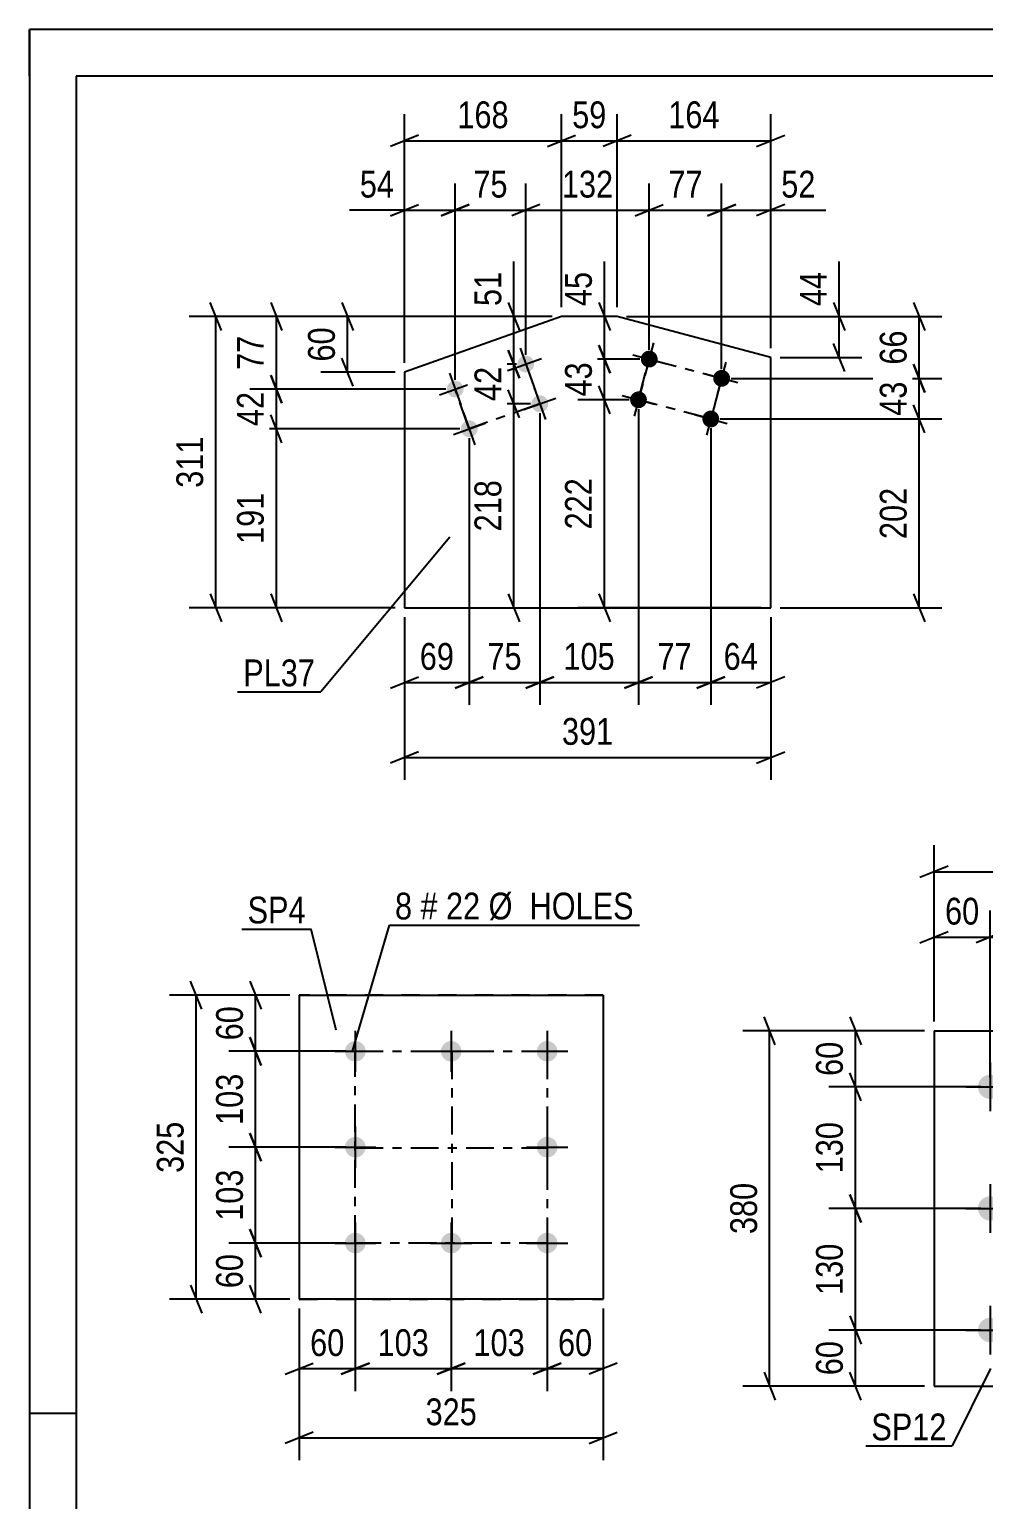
# Model space of a CAD drawing. Header units: millimetres. Extents: x 0 to 420, y 0 to 297.
# Drawn here: x 0 to 102, y 139.8 to 297 of the extents above; entities that cross this region are included whole.
import ezdxf

# ---------------------------------------------------------------- set-up
doc = ezdxf.new("R2010")
doc.units = ezdxf.units.MM
doc.linetypes.add('DXK_LINE_DOT2', pattern=[3.9198, 1.9599, -1.9599])
doc.linetypes.add('DXK_LINE_DOT3', pattern=[5.9187, 2.979, -0.9799, 0.9799, -0.9799])
doc.styles.add('Arial Narrow', font='ARIALN.TTF', dxfattribs={"height": 0.2})

# ---------------------------------------------------------------- blocks, each defined once
blk = doc.blocks.new('Unknown-283123493-1133')
at = {"color": 5, "linetype": 'Continuous'}
for p, q in [((420, 297), (0, 297)), ((0, 297), (0, 0)), ((0, 292), (0, 297)), ((415, 292), (5, 292)), ((5, 292), (5, 5)), ((5, 149), (0, 149))]:
    blk.add_line(p, q, dxfattribs=at)
blk = doc.blocks.new('Bolt-283123493-8805 - 8799')
at = {"linetype": 'Continuous'}
for points in [[(102.7, 185.24, -1), (102.7, 182.64, -1)], [(115.7, 185.24, -1), (115.7, 182.64, -1)], [(128.7, 185.24, -1), (128.7, 182.64, -1)], [(102.7, 172.24, -1), (102.7, 169.64, -1)], [(128.7, 172.24, -1), (128.7, 169.64, -1)], [(102.7, 159.24, -1), (102.7, 156.64, -1)], [(115.7, 159.24, -1), (115.7, 156.64, -1)], [(128.7, 159.24, -1), (128.7, 156.64, -1)]]:
    blk.add_hatch(color=1, dxfattribs=at).paths.add_polyline_path(points)
at = {"color": 1, "linetype": 'Continuous'}
for p, q in [((102.7, 186.54), (102.7, 181.34)), ((115.7, 186.54), (115.7, 181.34)), ((128.7, 186.54), (128.7, 181.34)), ((100.1, 183.94), (105.3, 183.94)), ((113.1, 183.94), (118.3, 183.94)), ((126.1, 183.94), (131.3, 183.94)), ((102.7, 173.54), (102.7, 168.34)), ((128.7, 173.54), (128.7, 168.34)), ((100.1, 170.94), (105.3, 170.94)), ((126.1, 170.94), (131.3, 170.94)), ((102.7, 160.54), (102.7, 155.34)), ((115.7, 160.54), (115.7, 155.34)), ((128.7, 160.54), (128.7, 155.34)), ((100.1, 157.94), (105.3, 157.94)), ((113.1, 157.94), (118.3, 157.94)), ((126.1, 157.94), (131.3, 157.94))]:
    blk.add_line(p, q, dxfattribs=at)
blk = doc.blocks.new('Part-283123493-8810 - 8799')
at = {"color": 2, "linetype": 'Continuous'}
for p, q in [((96.7, 189.94), (96.7, 151.94)), ((96.7, 189.94), (134.7, 189.94)), ((134.7, 189.94), (134.7, 151.94)), ((96.7, 151.94), (134.7, 151.94))]:
    blk.add_line(p, q, dxfattribs=at)
blk = doc.blocks.new('Part-283123493-2400 - 2384')
at = {"color": 2, "linetype": 'Continuous'}
for p, q in [((28.84, 193.74), (28.84, 161.24)), ((28.84, 193.74), (61.34, 193.74)), ((61.34, 193.74), (61.34, 161.24)), ((61.34, 161.24), (28.84, 161.24))]:
    blk.add_line(p, q, dxfattribs=at)
at = {"color": 7, "linetype": 'DXK_LINE_DOT2'}
for p, q in [((61.34, 193.74), (28.84, 193.74)), ((28.84, 161.24), (61.34, 161.24))]:
    blk.add_line(p, q, dxfattribs=at)
blk = doc.blocks.new('Bolt-283123493-2433 - 2384')
at = {"linetype": 'Continuous'}
for points in [[(34.84, 188.84, -1), (34.84, 186.64, -1)], [(45.09, 188.84, -1), (45.09, 186.64, -1)], [(55.34, 188.84, -1), (55.34, 186.64, -1)], [(34.84, 178.59, -1), (34.84, 176.39, -1)], [(55.34, 178.59, -1), (55.34, 176.39, -1)], [(34.84, 168.34, -1), (34.84, 166.14, -1)], [(45.09, 168.34, -1), (45.09, 166.14, -1)], [(55.34, 168.34, -1), (55.34, 166.14, -1)]]:
    blk.add_hatch(color=1, dxfattribs=at).paths.add_polyline_path(points)
at = {"color": 1, "linetype": 'Continuous'}
for p, q in [((34.84, 189.94), (34.84, 185.54)), ((45.09, 189.94), (45.09, 185.54)), ((55.34, 189.94), (55.34, 185.54)), ((32.64, 187.74), (37.04, 187.74)), ((42.89, 187.74), (47.29, 187.74)), ((53.14, 187.74), (57.54, 187.74)), ((34.84, 179.69), (34.84, 175.29)), ((55.34, 179.69), (55.34, 175.29)), ((32.64, 177.49), (37.04, 177.49)), ((53.14, 177.49), (57.54, 177.49)), ((34.84, 169.44), (34.84, 165.04)), ((45.09, 169.44), (45.09, 165.04)), ((55.34, 169.44), (55.34, 165.04)), ((32.64, 167.24), (37.04, 167.24)), ((42.89, 167.24), (47.29, 167.24)), ((53.14, 167.24), (57.54, 167.24))]:
    blk.add_line(p, q, dxfattribs=at)
blk = doc.blocks.new('Bolt-283123493-9336 - 9330')
at = {"linetype": 'Continuous'}
for points in [[(53.9, 261.52, -1), (52.21, 260.92, -1)], [(46.36, 258.84, -1), (44.67, 258.24, -1)], [(55.41, 257.28, -1), (53.71, 256.67, -1)], [(47.87, 254.6, -1), (46.17, 254, -1)]]:
    blk.add_hatch(color=1, dxfattribs=at).paths.add_polyline_path(points)
at = {"color": 1, "linetype": 'Continuous'}
for p, q in [((52.45, 262.91), (53.66, 259.52)), ((51.36, 260.61), (54.75, 261.82)), ((44.91, 260.24), (46.12, 256.85)), ((43.82, 257.94), (47.21, 259.14)), ((53.96, 258.67), (55.16, 255.28)), ((52.86, 256.37), (56.26, 257.58)), ((45.32, 253.7), (48.72, 254.9)), ((46.42, 256), (47.62, 252.6))]:
    blk.add_line(p, q, dxfattribs=at)
blk = doc.blocks.new('Bolt-283123493-9341 - 9330')
at = {"linetype": 'Continuous'}
for points in [[(67.13, 261.52, -1), (65.39, 261.98, -1)], [(74.87, 259.46, -1), (73.13, 259.93, -1)], [(65.98, 257.17, -1), (64.24, 257.63, -1)], [(73.71, 255.11, -1), (71.97, 255.58, -1)]]:
    blk.add_hatch(color=1, dxfattribs=at).paths.add_polyline_path(points)
at = {"color": 1, "linetype": 'Continuous'}
for p, q in [((66.73, 263.49), (65.8, 260.01)), ((64.52, 262.21), (68, 261.29)), ((74.46, 261.43), (73.53, 257.95)), ((72.26, 260.16), (75.73, 259.23)), ((63.37, 257.86), (66.85, 256.94)), ((65.57, 259.14), (64.64, 255.66)), ((73.3, 257.08), (72.38, 253.61)), ((71.1, 255.81), (74.58, 254.88))]:
    blk.add_line(p, q, dxfattribs=at)
blk = doc.blocks.new('Part-283123493-9346 - 9330')
at = {"color": 2, "linetype": 'Continuous'}
for p, q in [((56.89, 266.29), (40.1, 260.34)), ((62.82, 266.29), (56.89, 266.29)), ((79.24, 261.92), (62.82, 266.29)), ((79.24, 235.16), (79.24, 261.92)), ((40.1, 260.34), (40.1, 235.16)), ((40.1, 235.16), (79.24, 235.16))]:
    blk.add_line(p, q, dxfattribs=at)
blk = doc.blocks.new('Rectangle-283123493-2523 - 2384')
at = {"color": 1, "linetype": 'DXK_LINE_DOT3'}
blk.add_lwpolyline([(34.84, 187.74), (55.34, 187.74), (55.34, 167.24), (34.84, 167.24), (34.84, 187.74)], close=True, dxfattribs=at)
blk = doc.blocks.new('Line-283123493-9602 - 9330')
at = {"color": 1, "linetype": 'DXK_LINE_DOT3'}
blk.add_line((45.52, 258.54), (53.06, 261.22), dxfattribs=at)
blk = doc.blocks.new('Line-283123493-2508 - 2384')
at = {"color": 1, "linetype": 'DXK_LINE_DOT3'}
blk.add_line((45.14, 187.74), (45.14, 167.24), dxfattribs=at)
blk = doc.blocks.new('Line-283123493-9609 - 9330')
at = {"color": 1, "linetype": 'DXK_LINE_DOT3'}
blk.add_line((53.06, 261.22), (54.56, 256.98), dxfattribs=at)
blk = doc.blocks.new('Line-283123493-2516 - 2384')
at = {"color": 1, "linetype": 'DXK_LINE_DOT3'}
blk.add_line((34.84, 177.43), (55.34, 177.43), dxfattribs=at)
blk = doc.blocks.new('Line-283123493-9616 - 9330')
at = {"color": 1, "linetype": 'DXK_LINE_DOT3'}
blk.add_line((54.56, 256.98), (47.02, 254.3), dxfattribs=at)
blk = doc.blocks.new('Line-283123493-9623 - 9330')
at = {"color": 1, "linetype": 'DXK_LINE_DOT3'}
blk.add_line((47.02, 254.3), (45.52, 258.54), dxfattribs=at)
blk = doc.blocks.new('Line-283123493-9630 - 9330')
at = {"color": 1, "linetype": 'DXK_LINE_DOT3'}
blk.add_line((66.26, 261.75), (74, 259.69), dxfattribs=at)
blk = doc.blocks.new('Line-283123493-9637 - 9330')
at = {"color": 1, "linetype": 'DXK_LINE_DOT3'}
blk.add_line((74, 259.69), (72.84, 255.35), dxfattribs=at)
blk = doc.blocks.new('Line-283123493-9644 - 9330')
at = {"color": 1, "linetype": 'DXK_LINE_DOT3'}
blk.add_line((72.84, 255.35), (65.11, 257.4), dxfattribs=at)
blk = doc.blocks.new('Line-283123493-9651 - 9330')
at = {"color": 1, "linetype": 'DXK_LINE_DOT3'}
blk.add_line((65.11, 257.4), (66.26, 261.75), dxfattribs=at)
blk = doc.blocks.new('StraightDimension-283123493-8826 - 8799')
at = {"color": 7, "linetype": 'Continuous'}
for p, q in [((87.7, 159.44), (88.9, 156.44)), ((101.7, 157.94), (85.45, 157.94)), ((88.3, 151.94), (88.3, 157.94)), ((88.9, 150.44), (87.7, 153.44)), ((95.7, 151.94), (85.45, 151.94))]:
    blk.add_line(p, q, dxfattribs=at)
at = {"color": 0}
blk.add_wipeout([(87.55, 157.37), (83.35, 157.37), (83.35, 152.51), (87.55, 152.51)], dxfattribs=at)
at = {"color": 3, "style": 'Arial Narrow'}
blk.add_text('60', height=2.863, rotation=90.0002, dxfattribs=at).set_placement((86.95, 153.11))
blk = doc.blocks.new('StraightDimension-283123493-8812 - 8799')
at = {"color": 7, "linetype": 'Continuous'}
for p, q in [((88.9, 169.44), (87.7, 172.44)), ((101.7, 170.94), (85.45, 170.94)), ((88.3, 157.94), (88.3, 170.94)), ((87.7, 159.44), (88.9, 156.44)), ((101.7, 157.94), (85.45, 157.94))]:
    blk.add_line(p, q, dxfattribs=at)
at = {"color": 0}
blk.add_wipeout([(87.55, 167.78), (83.35, 167.78), (83.35, 161.1), (87.55, 161.1)], dxfattribs=at)
at = {"color": 3, "style": 'Arial Narrow'}
blk.add_text('130', height=2.863, rotation=90.0002, dxfattribs=at).set_placement((86.95, 161.7))
blk = doc.blocks.new('StraightDimension-283123493-8814 - 8799')
at = {"color": 7, "linetype": 'Continuous'}
for p, q in [((101.7, 183.94), (85.45, 183.94)), ((88.9, 182.44), (87.7, 185.44)), ((88.3, 170.94), (88.3, 183.94)), ((87.7, 172.44), (88.9, 169.44)), ((101.7, 170.94), (85.45, 170.94))]:
    blk.add_line(p, q, dxfattribs=at)
at = {"color": 0}
blk.add_wipeout([(87.55, 180.78), (83.35, 180.78), (83.35, 174.1), (87.55, 174.1)], dxfattribs=at)
at = {"color": 3, "style": 'Arial Narrow'}
blk.add_text('130', height=2.863, rotation=90.0002, dxfattribs=at).set_placement((86.95, 174.7))
blk = doc.blocks.new('StraightDimension-283123493-8816 - 8799')
at = {"color": 7, "linetype": 'Continuous'}
for p, q in [((87.7, 191.44), (88.9, 188.44)), ((95.7, 189.94), (85.45, 189.94)), ((88.3, 183.94), (88.3, 189.94)), ((101.7, 183.94), (85.45, 183.94)), ((88.9, 182.44), (87.7, 185.44))]:
    blk.add_line(p, q, dxfattribs=at)
at = {"color": 0}
blk.add_wipeout([(87.55, 189.37), (83.35, 189.37), (83.35, 184.51), (87.55, 184.51)], dxfattribs=at)
at = {"color": 3, "style": 'Arial Narrow'}
blk.add_text('60', height=2.863, rotation=90.0002, dxfattribs=at).set_placement((86.95, 185.11))
blk = doc.blocks.new('StraightDimension-283123493-8837 - 8799')
at = {"color": 7, "linetype": 'Continuous'}
for p, q in [((79.73, 188.44), (78.53, 191.44)), ((95.7, 189.94), (76.28, 189.94)), ((79.13, 151.94), (79.13, 189.94)), ((78.53, 153.44), (79.73, 150.44)), ((95.7, 151.94), (76.28, 151.94))]:
    blk.add_line(p, q, dxfattribs=at)
at = {"color": 0}
blk.add_wipeout([(78.38, 174.28), (74.18, 174.28), (74.18, 167.6), (78.38, 167.6)], dxfattribs=at)
at = {"color": 3, "style": 'Arial Narrow'}
blk.add_text('380', height=2.863, rotation=90.0002, dxfattribs=at).set_placement((77.78, 168.2))
blk = doc.blocks.new('StraightDimension-283123493-8848 - 8799')
at = {"color": 7, "linetype": 'Continuous'}
for p, q in [((96.7, 190.94), (96.7, 202.79)), ((102.7, 184.94), (102.7, 202.79)), ((95.2, 199.34), (98.2, 200.54)), ((96.7, 199.94), (102.7, 199.94)), ((104.2, 200.54), (101.2, 199.34))]:
    blk.add_line(p, q, dxfattribs=at)
at = {"color": 0}
blk.add_wipeout([(102.13, 200.69), (102.13, 204.89), (97.28, 204.89), (97.28, 200.69)], dxfattribs=at)
at = {"color": 3, "style": 'Arial Narrow'}
blk.add_text('60', height=2.863, dxfattribs=at).set_placement((97.88, 201.29))
blk = doc.blocks.new('StraightDimension-283123493-8868 - 8799')
at = {"color": 7, "linetype": 'Continuous'}
for p, q in [((102.7, 184.94), (102.7, 202.79)), ((115.7, 184.94), (115.7, 202.79)), ((104.2, 200.54), (101.2, 199.34)), ((102.7, 199.94), (115.7, 199.94)), ((114.2, 199.34), (117.2, 200.54))]:
    blk.add_line(p, q, dxfattribs=at)
at = {"color": 0}
blk.add_wipeout([(112.55, 200.69), (112.55, 204.89), (105.86, 204.89), (105.86, 200.69)], dxfattribs=at)
at = {"color": 3, "style": 'Arial Narrow'}
blk.add_text('130', height=2.863, dxfattribs=at).set_placement((106.46, 201.29))
blk = doc.blocks.new('StraightDimension-283123493-8873 - 8799')
at = {"color": 7, "linetype": 'Continuous'}
for p, q in [((96.7, 190.94), (96.7, 209.79)), ((134.7, 190.94), (134.7, 209.79)), ((98.2, 207.54), (95.2, 206.34)), ((133.2, 206.34), (136.2, 207.54)), ((96.7, 206.94), (134.7, 206.94))]:
    blk.add_line(p, q, dxfattribs=at)
at = {"color": 0}
blk.add_wipeout([(119.05, 207.69), (119.05, 211.89), (112.36, 211.89), (112.36, 207.69)], dxfattribs=at)
at = {"color": 3, "style": 'Arial Narrow'}
blk.add_text('380', height=2.863, dxfattribs=at).set_placement((112.96, 208.29))
blk = doc.blocks.new('StraightDimension-283123493-2435 - 2384')
at = {"color": 7, "linetype": 'Continuous'}
for p, q in [((28.84, 160.24), (28.84, 144.01)), ((61.34, 160.24), (61.34, 144.01)), ((30.34, 147.01), (27.34, 145.81)), ((28.84, 146.41), (61.34, 146.41)), ((59.84, 145.81), (62.84, 147.01))]:
    blk.add_line(p, q, dxfattribs=at)
at = {"color": 0}
blk.add_wipeout([(48.43, 147.16), (48.43, 151.36), (41.75, 151.36), (41.75, 147.16)], dxfattribs=at)
at = {"color": 3, "style": 'Arial Narrow'}
blk.add_text('325', height=2.863, dxfattribs=at).set_placement((42.35, 147.76))
blk = doc.blocks.new('StraightDimension-283123493-2460 - 2384')
at = {"color": 7, "linetype": 'Continuous'}
for p, q in [((45.09, 166.24), (45.09, 151.41)), ((55.34, 166.24), (55.34, 151.41)), ((43.59, 153.21), (46.59, 154.41)), ((56.84, 154.41), (53.84, 153.21)), ((45.09, 153.81), (55.34, 153.81))]:
    blk.add_line(p, q, dxfattribs=at)
at = {"color": 0}
blk.add_wipeout([(53.56, 154.56), (53.56, 158.76), (46.87, 158.76), (46.87, 154.56)], dxfattribs=at)
at = {"color": 3, "style": 'Arial Narrow'}
blk.add_text('103', height=2.863, dxfattribs=at).set_placement((47.47, 155.16))
blk = doc.blocks.new('StraightDimension-283123493-2448 - 2384')
at = {"color": 7, "linetype": 'Continuous'}
for p, q in [((34.84, 166.24), (34.84, 151.41)), ((28.84, 160.24), (28.84, 151.41)), ((27.34, 153.21), (30.34, 154.41)), ((36.34, 154.41), (33.34, 153.21)), ((28.84, 153.81), (34.84, 153.81))]:
    blk.add_line(p, q, dxfattribs=at)
at = {"color": 0}
blk.add_wipeout([(34.27, 154.56), (34.27, 158.76), (29.41, 158.76), (29.41, 154.56)], dxfattribs=at)
at = {"color": 3, "style": 'Arial Narrow'}
blk.add_text('60', height=2.863, dxfattribs=at).set_placement((30.01, 155.16))
blk = doc.blocks.new('StraightDimension-283123493-2458 - 2384')
at = {"color": 7, "linetype": 'Continuous'}
for p, q in [((34.84, 166.24), (34.84, 151.41)), ((45.09, 166.24), (45.09, 151.41)), ((33.34, 153.21), (36.34, 154.41)), ((46.59, 154.41), (43.59, 153.21)), ((34.84, 153.81), (45.09, 153.81))]:
    blk.add_line(p, q, dxfattribs=at)
at = {"color": 0}
blk.add_wipeout([(43.31, 154.56), (43.31, 158.76), (36.62, 158.76), (36.62, 154.56)], dxfattribs=at)
at = {"color": 3, "style": 'Arial Narrow'}
blk.add_text('103', height=2.863, dxfattribs=at).set_placement((37.22, 155.16))
blk = doc.blocks.new('StraightDimension-283123493-2462 - 2384')
at = {"color": 7, "linetype": 'Continuous'}
for p, q in [((55.34, 166.24), (55.34, 151.41)), ((61.34, 160.24), (61.34, 151.41)), ((53.84, 153.21), (56.84, 154.41)), ((62.84, 154.41), (59.84, 153.21)), ((55.34, 153.81), (61.34, 153.81))]:
    blk.add_line(p, q, dxfattribs=at)
at = {"color": 0}
blk.add_wipeout([(60.77, 154.56), (60.77, 158.76), (55.91, 158.76), (55.91, 154.56)], dxfattribs=at)
at = {"color": 3, "style": 'Arial Narrow'}
blk.add_text('60', height=2.863, dxfattribs=at).set_placement((56.51, 155.16))
blk = doc.blocks.new('StraightDimension-283123493-2473 - 2384')
at = {"color": 7, "linetype": 'Continuous'}
for p, q in [((23.57, 195.24), (24.77, 192.24)), ((27.84, 193.74), (21.32, 193.74)), ((24.17, 187.74), (24.17, 193.74)), ((24.77, 186.24), (23.57, 189.24)), ((33.84, 187.74), (21.32, 187.74))]:
    blk.add_line(p, q, dxfattribs=at)
at = {"color": 0}
blk.add_wipeout([(23.42, 193.16), (19.22, 193.16), (19.22, 188.31), (23.42, 188.31)], dxfattribs=at)
at = {"color": 3, "style": 'Arial Narrow'}
blk.add_text('60', height=2.863, rotation=90.0002, dxfattribs=at).set_placement((22.82, 188.91))
blk = doc.blocks.new('StraightDimension-283123493-2483 - 2384')
at = {"color": 7, "linetype": 'Continuous'}
for p, q in [((23.57, 189.24), (24.77, 186.24)), ((33.84, 187.74), (21.32, 187.74)), ((24.17, 177.49), (24.17, 187.74)), ((24.77, 175.99), (23.57, 178.99)), ((33.84, 177.49), (21.32, 177.49))]:
    blk.add_line(p, q, dxfattribs=at)
at = {"color": 0}
blk.add_wipeout([(23.42, 185.95), (19.22, 185.95), (19.22, 179.27), (23.42, 179.27)], dxfattribs=at)
at = {"color": 3, "style": 'Arial Narrow'}
blk.add_text('103', height=2.863, rotation=90.0002, dxfattribs=at).set_placement((22.82, 179.87))
blk = doc.blocks.new('StraightDimension-283123493-2485 - 2384')
at = {"color": 7, "linetype": 'Continuous'}
for p, q in [((23.57, 178.99), (24.77, 175.99)), ((33.84, 177.49), (21.32, 177.49)), ((24.17, 167.24), (24.17, 177.49)), ((24.77, 165.74), (23.57, 168.74)), ((33.84, 167.24), (21.32, 167.24))]:
    blk.add_line(p, q, dxfattribs=at)
at = {"color": 0}
blk.add_wipeout([(23.42, 175.7), (19.22, 175.7), (19.22, 169.02), (23.42, 169.02)], dxfattribs=at)
at = {"color": 3, "style": 'Arial Narrow'}
blk.add_text('103', height=2.863, rotation=90.0002, dxfattribs=at).set_placement((22.82, 169.62))
blk = doc.blocks.new('StraightDimension-283123493-2487 - 2384')
at = {"color": 7, "linetype": 'Continuous'}
for p, q in [((23.57, 168.74), (24.77, 165.74)), ((33.84, 167.24), (21.32, 167.24)), ((24.17, 161.24), (24.17, 167.24)), ((24.77, 159.74), (23.57, 162.74)), ((27.84, 161.24), (21.32, 161.24))]:
    blk.add_line(p, q, dxfattribs=at)
at = {"color": 0}
blk.add_wipeout([(23.42, 166.66), (19.22, 166.66), (19.22, 161.81), (23.42, 161.81)], dxfattribs=at)
at = {"color": 3, "style": 'Arial Narrow'}
blk.add_text('60', height=2.863, rotation=90.0002, dxfattribs=at).set_placement((22.82, 162.41))
blk = doc.blocks.new('StraightDimension-283123493-2498 - 2384')
at = {"color": 7, "linetype": 'Continuous'}
for p, q in [((18.43, 192.24), (17.23, 195.24)), ((27.84, 193.74), (14.98, 193.74)), ((17.83, 161.24), (17.83, 193.74)), ((17.23, 162.74), (18.43, 159.74)), ((27.84, 161.24), (14.98, 161.24))]:
    blk.add_line(p, q, dxfattribs=at)
at = {"color": 0}
blk.add_wipeout([(17.08, 180.83), (12.88, 180.83), (12.88, 174.14), (17.08, 174.14)], dxfattribs=at)
at = {"color": 3, "style": 'Arial Narrow'}
blk.add_text('325', height=2.863, rotation=90.0002, dxfattribs=at).set_placement((16.48, 174.74))
blk = doc.blocks.new('StraightDimension-283123493-9384 - 9330')
at = {"color": 7, "linetype": 'Continuous'}
for p, q in [((60.87, 267.79), (62.07, 264.79)), ((61.82, 266.29), (58.62, 266.29)), ((61.47, 261.75), (61.47, 266.29)), ((62.07, 260.25), (60.87, 263.25)), ((65.26, 261.75), (58.62, 261.75))]:
    blk.add_line(p, q, dxfattribs=at)
at = {"color": 0}
blk.add_wipeout([(60.72, 271.67), (56.52, 271.67), (56.52, 266.82), (60.72, 266.82)], dxfattribs=at)
at = {"color": 7, "linetype": 'Continuous'}
blk.add_line((61.47, 266.29), (61.47, 272.2), dxfattribs=at)
blk.add_line((61.47, 266.29), (61.47, 272.2), dxfattribs=at)
at = {"color": 3, "style": 'Arial Narrow'}
blk.add_text('45', height=2.863, rotation=90.0002, dxfattribs=at).set_placement((60.12, 267.42))
blk = doc.blocks.new('StraightDimension-283123493-9526 - 9330')
at = {"color": 7, "linetype": 'Continuous'}
for p, q in [((53.06, 262.22), (53.06, 280.52)), ((66.26, 262.75), (66.26, 280.52)), ((54.56, 278.27), (51.56, 277.07)), ((64.76, 277.07), (67.76, 278.27)), ((53.06, 277.67), (66.26, 277.67))]:
    blk.add_line(p, q, dxfattribs=at)
at = {"color": 0}
blk.add_wipeout([(63, 278.42), (63, 282.62), (56.32, 282.62), (56.32, 278.42)], dxfattribs=at)
at = {"color": 3, "style": 'Arial Narrow'}
blk.add_text('132', height=2.863, dxfattribs=at).set_placement((56.92, 279.02))
blk = doc.blocks.new('StraightDimension-283123493-9405 - 9330')
at = {"color": 7, "linetype": 'Continuous'}
for p, q in [((52.39, 255.48), (51.19, 258.48)), ((53.56, 256.98), (48.94, 256.98)), ((51.79, 235.16), (51.79, 256.98)), ((51.19, 236.66), (52.39, 233.66)), ((41.1, 235.16), (54.19, 235.16))]:
    blk.add_line(p, q, dxfattribs=at)
at = {"color": 0}
blk.add_wipeout([(51.04, 249.41), (46.84, 249.41), (46.84, 242.73), (51.04, 242.73)], dxfattribs=at)
at = {"color": 3, "style": 'Arial Narrow'}
blk.add_text('218', height=2.863, rotation=90.0002, dxfattribs=at).set_placement((50.44, 243.33))
blk = doc.blocks.new('StraightDimension-283123493-9481 - 9330')
at = {"color": 7, "linetype": 'Continuous'}
for p, q in [((40.1, 261.34), (40.1, 287.94)), ((56.89, 267.29), (56.89, 287.94)), ((41.6, 285.69), (38.6, 284.49)), ((40.1, 285.09), (56.89, 285.09)), ((55.39, 284.49), (58.39, 285.69))]:
    blk.add_line(p, q, dxfattribs=at)
at = {"color": 0}
blk.add_wipeout([(51.84, 285.84), (51.84, 290.04), (45.15, 290.04), (45.15, 285.84)], dxfattribs=at)
at = {"color": 3, "style": 'Arial Narrow'}
blk.add_text('168', height=2.863, dxfattribs=at).set_placement((45.75, 286.44))
blk = doc.blocks.new('StraightDimension-283123493-9438 - 9330')
at = {"color": 7, "linetype": 'Continuous'}
for p, q in [((65.11, 256.4), (65.11, 224.78)), ((54.56, 255.98), (54.56, 224.78)), ((53.06, 226.58), (56.06, 227.78)), ((54.56, 227.18), (65.11, 227.18)), ((66.61, 227.78), (63.61, 226.58))]:
    blk.add_line(p, q, dxfattribs=at)
at = {"color": 0}
blk.add_wipeout([(63.18, 227.93), (63.18, 232.13), (56.49, 232.13), (56.49, 227.93)], dxfattribs=at)
at = {"color": 3, "style": 'Arial Narrow'}
blk.add_text('105', height=2.863, dxfattribs=at).set_placement((57.09, 228.53))
blk = doc.blocks.new('StraightDimension-283123493-9374 - 9330')
at = {"color": 7, "linetype": 'Continuous'}
for p, q in [((60.87, 263.25), (62.07, 260.25)), ((65.26, 261.75), (58.62, 261.75)), ((61.47, 257.4), (61.47, 261.75)), ((62.07, 255.9), (60.87, 258.9)), ((64.11, 257.4), (58.62, 257.4))]:
    blk.add_line(p, q, dxfattribs=at)
at = {"color": 0}
blk.add_wipeout([(60.72, 262), (56.52, 262), (56.52, 257.15), (60.72, 257.15)], dxfattribs=at)
at = {"color": 3, "style": 'Arial Narrow'}
blk.add_text('43', height=2.863, rotation=90.0002, dxfattribs=at).set_placement((60.12, 257.75))
blk = doc.blocks.new('StraightDimension-283123493-9580 - 9330')
at = {"color": 7, "linetype": 'Continuous'}
for p, q in [((94.52, 267.79), (95.72, 264.79)), ((63.82, 266.29), (97.52, 266.29)), ((95.12, 259.69), (95.12, 266.29)), ((95.72, 258.19), (94.52, 261.19)), ((75, 259.69), (97.52, 259.69))]:
    blk.add_line(p, q, dxfattribs=at)
at = {"color": 0}
blk.add_wipeout([(94.37, 265.42), (90.17, 265.42), (90.17, 260.56), (94.37, 260.56)], dxfattribs=at)
at = {"color": 3, "style": 'Arial Narrow'}
blk.add_text('66', height=2.863, rotation=90.0002, dxfattribs=at).set_placement((93.77, 261.16))
blk = doc.blocks.new('StraightDimension-283123493-9516 - 9330')
at = {"color": 7, "linetype": 'Continuous'}
for p, q in [((66.26, 262.75), (66.26, 280.52)), ((74, 260.69), (74, 280.52)), ((64.76, 277.07), (67.76, 278.27)), ((75.5, 278.27), (72.5, 277.07)), ((66.26, 277.67), (74, 277.67))]:
    blk.add_line(p, q, dxfattribs=at)
at = {"color": 0}
blk.add_wipeout([(72.56, 278.42), (72.56, 282.62), (67.7, 282.62), (67.7, 278.42)], dxfattribs=at)
at = {"color": 3, "style": 'Arial Narrow'}
blk.add_text('77', height=2.863, dxfattribs=at).set_placement((68.3, 279.02))
blk = doc.blocks.new('StraightDimension-283123493-9348 - 9330')
at = {"color": 7, "linetype": 'Continuous'}
for p, q in [((85.97, 267.79), (87.17, 264.79)), ((63.82, 266.29), (88.97, 266.29)), ((86.57, 261.92), (86.57, 266.29)), ((87.17, 260.42), (85.97, 263.42)), ((80.24, 261.92), (88.97, 261.92))]:
    blk.add_line(p, q, dxfattribs=at)
at = {"color": 0}
blk.add_wipeout([(85.82, 271.67), (81.62, 271.67), (81.62, 266.82), (85.82, 266.82)], dxfattribs=at)
at = {"color": 7, "linetype": 'Continuous'}
blk.add_line((86.57, 266.29), (86.57, 272.2), dxfattribs=at)
blk.add_line((86.57, 266.29), (86.57, 272.2), dxfattribs=at)
at = {"color": 3, "style": 'Arial Narrow'}
blk.add_text('44', height=2.863, rotation=90.0002, dxfattribs=at).set_placement((85.22, 267.42))
blk = doc.blocks.new('StraightDimension-283123493-9357 - 9330')
at = {"color": 7, "linetype": 'Continuous'}
for p, q in [((33.4, 267.79), (34.6, 264.79)), ((55.89, 266.29), (31.15, 266.29)), ((34, 260.34), (34, 266.29)), ((34.6, 258.84), (33.4, 261.84)), ((39.1, 260.34), (31.15, 260.34))]:
    blk.add_line(p, q, dxfattribs=at)
at = {"color": 0}
blk.add_wipeout([(33.25, 265.74), (29.05, 265.74), (29.05, 260.89), (33.25, 260.89)], dxfattribs=at)
at = {"color": 3, "style": 'Arial Narrow'}
blk.add_text('60', height=2.863, rotation=90.0002, dxfattribs=at).set_placement((32.65, 261.49))
blk = doc.blocks.new('StraightDimension-283123493-9430 - 9330')
at = {"color": 7, "linetype": 'Continuous'}
for p, q in [((65.11, 256.4), (65.11, 224.78)), ((72.84, 254.35), (72.84, 224.78)), ((63.61, 226.58), (66.61, 227.78)), ((65.11, 227.18), (72.84, 227.18)), ((74.34, 227.78), (71.34, 226.58))]:
    blk.add_line(p, q, dxfattribs=at)
at = {"color": 0}
blk.add_wipeout([(71.4, 227.93), (71.4, 232.13), (66.54, 232.13), (66.54, 227.93)], dxfattribs=at)
at = {"color": 3, "style": 'Arial Narrow'}
blk.add_text('77', height=2.863, dxfattribs=at).set_placement((67.14, 228.53))
blk = doc.blocks.new('StraightDimension-283123493-9366 - 9330')
at = {"color": 7, "linetype": 'Continuous'}
for p, q in [((62.07, 255.9), (60.87, 258.9)), ((64.11, 257.4), (58.62, 257.4)), ((61.47, 235.16), (61.47, 257.4)), ((60.87, 236.66), (62.07, 233.66)), ((78.24, 235.16), (58.62, 235.16))]:
    blk.add_line(p, q, dxfattribs=at)
at = {"color": 0}
blk.add_wipeout([(60.72, 249.63), (56.52, 249.63), (56.52, 242.94), (60.72, 242.94)], dxfattribs=at)
at = {"color": 3, "style": 'Arial Narrow'}
blk.add_text('222', height=2.863, rotation=90.0002, dxfattribs=at).set_placement((60.12, 243.54))
blk = doc.blocks.new('StraightDimension-283123493-9588 - 9330')
at = {"color": 7, "linetype": 'Continuous'}
for p, q in [((94.52, 261.19), (95.72, 258.19)), ((75, 259.69), (97.52, 259.69)), ((95.12, 255.35), (95.12, 259.69)), ((95.72, 253.85), (94.52, 256.85)), ((73.84, 255.35), (97.52, 255.35))]:
    blk.add_line(p, q, dxfattribs=at)
at = {"color": 0}
blk.add_wipeout([(94.37, 259.95), (90.17, 259.95), (90.17, 255.09), (94.37, 255.09)], dxfattribs=at)
at = {"color": 3, "style": 'Arial Narrow'}
blk.add_text('43', height=2.863, rotation=90.0002, dxfattribs=at).set_placement((93.77, 255.69))
blk = doc.blocks.new('StraightDimension-283123493-9395 - 9330')
at = {"color": 7, "linetype": 'Continuous'}
for p, q in [((51.19, 267.79), (52.39, 264.79)), ((55.89, 266.29), (48.94, 266.29)), ((51.79, 261.22), (51.79, 266.29)), ((52.39, 259.72), (51.19, 262.72)), ((52.06, 261.22), (48.94, 261.22))]:
    blk.add_line(p, q, dxfattribs=at)
at = {"color": 0}
blk.add_wipeout([(51.04, 271.67), (46.84, 271.67), (46.84, 266.82), (51.04, 266.82)], dxfattribs=at)
at = {"color": 7, "linetype": 'Continuous'}
blk.add_line((51.79, 266.29), (51.79, 272.2), dxfattribs=at)
blk.add_line((51.79, 266.29), (51.79, 272.2), dxfattribs=at)
at = {"color": 3, "style": 'Arial Narrow'}
blk.add_text('51', height=2.863, rotation=90.0002, dxfattribs=at).set_placement((50.44, 267.42))
blk = doc.blocks.new('StraightDimension-283123493-9413 - 9330')
at = {"color": 7, "linetype": 'Continuous'}
for p, q in [((51.19, 262.72), (52.39, 259.72)), ((52.06, 261.22), (48.94, 261.22)), ((51.79, 256.98), (51.79, 261.22)), ((52.39, 255.48), (51.19, 258.48)), ((53.56, 256.98), (48.94, 256.98))]:
    blk.add_line(p, q, dxfattribs=at)
at = {"color": 0}
blk.add_wipeout([(51.04, 261.52), (46.84, 261.52), (46.84, 256.67), (51.04, 256.67)], dxfattribs=at)
at = {"color": 3, "style": 'Arial Narrow'}
blk.add_text('42', height=2.863, rotation=90.0002, dxfattribs=at).set_placement((50.44, 257.27))
blk = doc.blocks.new('StraightDimension-283123493-9424 - 9330')
at = {"color": 7, "linetype": 'Continuous'}
for p, q in [((72.84, 254.35), (72.84, 224.78)), ((79.24, 234.16), (79.24, 224.78)), ((71.34, 226.58), (74.34, 227.78)), ((72.84, 227.18), (79.24, 227.18)), ((80.74, 227.78), (77.74, 226.58))]:
    blk.add_line(p, q, dxfattribs=at)
at = {"color": 0}
blk.add_wipeout([(78.47, 227.93), (78.47, 232.13), (73.61, 232.13), (73.61, 227.93)], dxfattribs=at)
at = {"color": 3, "style": 'Arial Narrow'}
blk.add_text('64', height=2.863, dxfattribs=at).set_placement((74.21, 228.53))
blk = doc.blocks.new('StraightDimension-283123493-9446 - 9330')
at = {"color": 7, "linetype": 'Continuous'}
for p, q in [((54.56, 255.98), (54.56, 224.78)), ((47.02, 253.3), (47.02, 224.78)), ((45.52, 226.58), (48.52, 227.78)), ((47.02, 227.18), (54.56, 227.18)), ((56.06, 227.78), (53.06, 226.58))]:
    blk.add_line(p, q, dxfattribs=at)
at = {"color": 0}
blk.add_wipeout([(53.22, 227.93), (53.22, 232.13), (48.36, 232.13), (48.36, 227.93)], dxfattribs=at)
at = {"color": 3, "style": 'Arial Narrow'}
blk.add_text('75', height=2.863, dxfattribs=at).set_placement((48.96, 228.53))
blk = doc.blocks.new('StraightDimension-283123493-9454 - 9330')
at = {"color": 7, "linetype": 'Continuous'}
for p, q in [((47.02, 253.3), (47.02, 224.78)), ((40.1, 234.16), (40.1, 224.78)), ((38.6, 226.58), (41.6, 227.78)), ((40.1, 227.18), (47.02, 227.18)), ((48.52, 227.78), (45.52, 226.58))]:
    blk.add_line(p, q, dxfattribs=at)
at = {"color": 0}
blk.add_wipeout([(45.99, 227.93), (45.99, 232.13), (41.13, 232.13), (41.13, 227.93)], dxfattribs=at)
at = {"color": 3, "style": 'Arial Narrow'}
blk.add_text('69', height=2.863, dxfattribs=at).set_placement((41.73, 228.53))
blk = doc.blocks.new('StraightDimension-283123493-9461 - 9330')
at = {"color": 7, "linetype": 'Continuous'}
for p, q in [((62.82, 267.29), (62.82, 287.94)), ((79.24, 262.92), (79.24, 287.94)), ((64.32, 285.69), (61.32, 284.49)), ((62.82, 285.09), (79.24, 285.09)), ((77.74, 284.49), (80.74, 285.69))]:
    blk.add_line(p, q, dxfattribs=at)
at = {"color": 0}
blk.add_wipeout([(74.37, 285.84), (74.37, 290.04), (67.69, 290.04), (67.69, 285.84)], dxfattribs=at)
at = {"color": 3, "style": 'Arial Narrow'}
blk.add_text('164', height=2.863, dxfattribs=at).set_placement((68.29, 286.44))
blk = doc.blocks.new('StraightDimension-283123493-9471 - 9330')
at = {"color": 7, "linetype": 'Continuous'}
for p, q in [((56.89, 267.29), (56.89, 287.94)), ((62.82, 267.29), (62.82, 287.94)), ((55.39, 284.49), (58.39, 285.69)), ((56.89, 285.09), (62.82, 285.09)), ((64.32, 285.69), (61.32, 284.49))]:
    blk.add_line(p, q, dxfattribs=at)
at = {"color": 0}
blk.add_wipeout([(62.28, 285.84), (62.28, 290.04), (57.42, 290.04), (57.42, 285.84)], dxfattribs=at)
at = {"color": 3, "style": 'Arial Narrow'}
blk.add_text('59', height=2.863, dxfattribs=at).set_placement((58.02, 286.44))
blk = doc.blocks.new('StraightDimension-283123493-9492 - 9330')
at = {"color": 7, "linetype": 'Continuous'}
for p, q in [((40.1, 234.16), (40.1, 216.76)), ((79.24, 234.16), (79.24, 216.76)), ((41.6, 219.76), (38.6, 218.56)), ((40.1, 219.16), (79.24, 219.16)), ((77.74, 218.56), (80.74, 219.76))]:
    blk.add_line(p, q, dxfattribs=at)
at = {"color": 0}
blk.add_wipeout([(63.02, 219.91), (63.02, 224.11), (56.33, 224.11), (56.33, 219.91)], dxfattribs=at)
at = {"color": 3, "style": 'Arial Narrow'}
blk.add_text('391', height=2.863, dxfattribs=at).set_placement((56.93, 220.51))
blk = doc.blocks.new('StraightDimension-283123493-9497 - 9330')
at = {"color": 7, "linetype": 'Continuous'}
for p, q in [((20.52, 264.79), (19.32, 267.79)), ((55.89, 266.29), (17.07, 266.29)), ((19.92, 235.16), (19.92, 266.29)), ((19.32, 236.66), (20.52, 233.66)), ((39.1, 235.16), (17.07, 235.16))]:
    blk.add_line(p, q, dxfattribs=at)
at = {"color": 0}
blk.add_wipeout([(19.17, 254.07), (14.97, 254.07), (14.97, 247.39), (19.17, 247.39)], dxfattribs=at)
at = {"color": 3, "style": 'Arial Narrow'}
blk.add_text('311', height=2.863, rotation=90.0002, dxfattribs=at).set_placement((18.57, 247.99))
blk = doc.blocks.new('StraightDimension-283123493-9506 - 9330')
at = {"color": 7, "linetype": 'Continuous'}
for p, q in [((74, 260.69), (74, 280.52)), ((79.24, 262.92), (79.24, 280.52)), ((72.5, 277.07), (75.5, 278.27)), ((80.74, 278.27), (77.74, 277.07)), ((74, 277.67), (79.24, 277.67))]:
    blk.add_line(p, q, dxfattribs=at)
at = {"color": 0}
blk.add_wipeout([(84.63, 278.42), (84.63, 282.62), (79.77, 282.62), (79.77, 278.42)], dxfattribs=at)
at = {"color": 7, "linetype": 'Continuous'}
blk.add_line((79.24, 277.67), (85.15, 277.67), dxfattribs=at)
blk.add_line((79.24, 277.67), (85.15, 277.67), dxfattribs=at)
at = {"color": 3, "style": 'Arial Narrow'}
blk.add_text('52', height=2.863, dxfattribs=at).set_placement((80.37, 279.02))
blk = doc.blocks.new('StraightDimension-283123493-9536 - 9330')
at = {"color": 7, "linetype": 'Continuous'}
for p, q in [((45.52, 259.54), (45.52, 280.52)), ((53.06, 262.22), (53.06, 280.52)), ((44.02, 277.07), (47.02, 278.27)), ((54.56, 278.27), (51.56, 277.07)), ((45.52, 277.67), (53.06, 277.67))]:
    blk.add_line(p, q, dxfattribs=at)
at = {"color": 0}
blk.add_wipeout([(51.71, 278.42), (51.71, 282.62), (46.86, 282.62), (46.86, 278.42)], dxfattribs=at)
at = {"color": 3, "style": 'Arial Narrow'}
blk.add_text('75', height=2.863, dxfattribs=at).set_placement((47.46, 279.02))
blk = doc.blocks.new('StraightDimension-283123493-9546 - 9330')
at = {"color": 7, "linetype": 'Continuous'}
for p, q in [((40.1, 261.34), (40.1, 280.52)), ((45.52, 259.54), (45.52, 280.52)), ((38.6, 277.07), (41.6, 278.27)), ((47.02, 278.27), (44.02, 277.07)), ((40.1, 277.67), (45.52, 277.67))]:
    blk.add_line(p, q, dxfattribs=at)
at = {"color": 0}
blk.add_wipeout([(39.58, 278.42), (39.58, 282.62), (34.72, 282.62), (34.72, 278.42)], dxfattribs=at)
at = {"color": 7, "linetype": 'Continuous'}
blk.add_line((40.1, 277.67), (34.2, 277.67), dxfattribs=at)
blk.add_line((40.1, 277.67), (34.2, 277.67), dxfattribs=at)
at = {"color": 3, "style": 'Arial Narrow'}
blk.add_text('54', height=2.863, dxfattribs=at).set_placement((35.32, 279.02))
blk = doc.blocks.new('StraightDimension-283123493-9557 - 9330')
at = {"color": 7, "linetype": 'Continuous'}
for p, q in [((27, 252.8), (25.8, 255.8)), ((46.02, 254.3), (23.55, 254.3)), ((26.4, 235.16), (26.4, 254.3)), ((25.8, 236.66), (27, 233.66)), ((39.1, 235.16), (23.55, 235.16))]:
    blk.add_line(p, q, dxfattribs=at)
at = {"color": 0}
blk.add_wipeout([(25.65, 248.07), (21.45, 248.07), (21.45, 241.39), (25.65, 241.39)], dxfattribs=at)
at = {"color": 3, "style": 'Arial Narrow'}
blk.add_text('191', height=2.863, rotation=90.0002, dxfattribs=at).set_placement((25.05, 241.99))
blk = doc.blocks.new('StraightDimension-283123493-9563 - 9330')
at = {"color": 7, "linetype": 'Continuous'}
for p, q in [((25.8, 260.04), (27, 257.04)), ((44.52, 258.54), (23.55, 258.54)), ((26.4, 254.3), (26.4, 258.54)), ((27, 252.8), (25.8, 255.8)), ((46.02, 254.3), (23.55, 254.3))]:
    blk.add_line(p, q, dxfattribs=at)
at = {"color": 0}
blk.add_wipeout([(25.65, 258.85), (21.45, 258.85), (21.45, 253.99), (25.65, 253.99)], dxfattribs=at)
at = {"color": 3, "style": 'Arial Narrow'}
blk.add_text('42', height=2.863, rotation=90.0002, dxfattribs=at).set_placement((25.05, 254.59))
blk = doc.blocks.new('StraightDimension-283123493-9571 - 9330')
at = {"color": 7, "linetype": 'Continuous'}
for p, q in [((25.8, 267.79), (27, 264.79)), ((55.89, 266.29), (23.55, 266.29)), ((26.4, 258.54), (26.4, 266.29)), ((27, 257.04), (25.8, 260.04)), ((44.52, 258.54), (23.55, 258.54))]:
    blk.add_line(p, q, dxfattribs=at)
at = {"color": 0}
blk.add_wipeout([(25.65, 264.84), (21.45, 264.84), (21.45, 259.99), (25.65, 259.99)], dxfattribs=at)
at = {"color": 3, "style": 'Arial Narrow'}
blk.add_text('77', height=2.863, rotation=90.0002, dxfattribs=at).set_placement((25.05, 260.59))
blk = doc.blocks.new('StraightDimension-283123493-9596 - 9330')
at = {"color": 7, "linetype": 'Continuous'}
for p, q in [((95.72, 253.85), (94.52, 256.85)), ((73.84, 255.35), (97.52, 255.35)), ((95.12, 235.16), (95.12, 255.35)), ((94.52, 236.66), (95.72, 233.66)), ((80.24, 235.16), (97.52, 235.16))]:
    blk.add_line(p, q, dxfattribs=at)
at = {"color": 0}
blk.add_wipeout([(94.37, 248.6), (90.17, 248.6), (90.17, 241.91), (94.37, 241.91)], dxfattribs=at)
at = {"color": 3, "style": 'Arial Narrow'}
blk.add_text('202', height=2.863, rotation=90.0002, dxfattribs=at).set_placement((93.77, 242.51))
blk = doc.blocks.new('Mark-283123493-8806 - 8799')
at = {"color": 0}
blk.add_wipeout([(98.04, 146.15), (98.04, 149.15), (90, 149.15), (90, 146.15)], dxfattribs=at)
blk.add_wipeout([(98.04, 146.15), (98.04, 149.15), (90, 149.15), (90, 146.15)], dxfattribs=at)
at = {"color": 30, "linetype": 'Continuous'}
for p in [(102.75, 153.82), (89.4, 145.55)]:
    blk.add_line(p, (98.64, 145.55), dxfattribs=at)
at = {"color": 3, "style": 'Arial Narrow'}
blk.add_text('SP12', height=2.863, dxfattribs=at).set_placement((90, 146.15))
blk = doc.blocks.new('Mark-283123493-2396 - 2384')
at = {"color": 0}
blk.add_wipeout([(29.53, 201.41), (29.53, 204.41), (23.32, 204.41), (23.32, 201.41)], dxfattribs=at)
blk.add_wipeout([(29.53, 201.41), (29.53, 204.41), (23.32, 204.41), (23.32, 201.41)], dxfattribs=at)
at = {"color": 30, "linetype": 'Continuous'}
for p in [(22.72, 200.81), (32.79, 190.01)]:
    blk.add_line(p, (30.13, 200.81), dxfattribs=at)
at = {"color": 3, "style": 'Arial Narrow'}
blk.add_text('SP4', height=2.863, dxfattribs=at).set_placement((23.32, 201.41))
blk = doc.blocks.new('Mark-283123493-2429 - 2384')
at = {"color": 0}
for points in [[(40.91, 201.84), (40.91, 204.84), (39.08, 204.84), (39.08, 201.84)], [(43.63, 201.84), (43.63, 204.84), (41.81, 204.84), (41.81, 201.84)], [(48.19, 201.84), (48.19, 204.84), (44.53, 204.84), (44.53, 201.84)], [(64.62, 201.84), (64.62, 204.84), (49.09, 204.84), (49.09, 201.84)]]:
    blk.add_wipeout(points, dxfattribs=at)
for points in [[(40.91, 201.84), (40.91, 204.84), (39.08, 204.84), (39.08, 201.84)], [(43.63, 201.84), (43.63, 204.84), (41.81, 204.84), (41.81, 201.84)], [(48.19, 201.84), (48.19, 204.84), (44.53, 204.84), (44.53, 201.84)], [(64.62, 201.84), (64.62, 204.84), (49.09, 204.84), (49.09, 201.84)]]:
    blk.add_wipeout(points, dxfattribs=at)
at = {"color": 7, "linetype": 'Continuous'}
for p, q in [((34.55, 187.74), (38.48, 201.24)), ((38.48, 201.24), (65.22, 201.24))]:
    blk.add_line(p, q, dxfattribs=at)
at = {"color": 3, "style": 'Arial Narrow'}
for s, height, p in [('8', 2.86, (39.08, 201.84)), ('#', 2.86, (41.81, 201.84)), ('22', 2.863, (44.53, 201.84)), ('Ø  HOLES', 2.863, (49.09, 201.84))]:
    blk.add_text(s, height=height, dxfattribs=at).set_placement(p)
blk = doc.blocks.new('Mark-283123493-9342 - 9330')
at = {"color": 0}
blk.add_wipeout([(30.54, 226.77), (30.54, 229.77), (22.86, 229.77), (22.86, 226.77)], dxfattribs=at)
blk.add_wipeout([(30.54, 226.77), (30.54, 229.77), (22.86, 229.77), (22.86, 226.77)], dxfattribs=at)
at = {"color": 30, "linetype": 'Continuous'}
for p in [(44.93, 242.71), (22.26, 226.17)]:
    blk.add_line(p, (31.14, 226.17), dxfattribs=at)
at = {"color": 3, "style": 'Arial Narrow'}
blk.add_text('PL37', height=2.863, dxfattribs=at).set_placement((22.86, 226.77))

msp = doc.modelspace()

# ---------------------------------------------------------------- block references
for name in ['Unknown-283123493-1133', 'Part-283123493-9346 - 9330', 'Bolt-283123493-9336 - 9330', 'Bolt-283123493-9341 - 9330', 'Line-283123493-9602 - 9330', 'Line-283123493-9609 - 9330', 'Line-283123493-9651 - 9330', 'Line-283123493-9630 - 9330', 'Line-283123493-9637 - 9330', 'Line-283123493-9623 - 9330', 'Line-283123493-9616 - 9330', 'Line-283123493-9644 - 9330', 'Part-283123493-2400 - 2384', 'Bolt-283123493-2433 - 2384', 'Part-283123493-8810 - 8799', 'Rectangle-283123493-2523 - 2384', 'Line-283123493-2508 - 2384', 'Bolt-283123493-8805 - 8799', 'Line-283123493-2516 - 2384']:
    msp.add_blockref(name, (0, 0))

# ---------------------------------------------------------------- next in the draw order: block references
for name in ['StraightDimension-283123493-9384 - 9330', 'StraightDimension-283123493-9405 - 9330', 'StraightDimension-283123493-2473 - 2384', 'StraightDimension-283123493-2435 - 2384', 'StraightDimension-283123493-8826 - 8799']:
    msp.add_blockref(name, (0, 0))

# ---------------------------------------------------------------- next in the draw order: block references
for name in ['StraightDimension-283123493-9526 - 9330', 'StraightDimension-283123493-9438 - 9330', 'StraightDimension-283123493-2483 - 2384', 'StraightDimension-283123493-8812 - 8799', 'StraightDimension-283123493-2448 - 2384', 'StraightDimension-283123493-2460 - 2384']:
    msp.add_blockref(name, (0, 0))

# ---------------------------------------------------------------- next in the draw order: block references
for name in ['StraightDimension-283123493-9481 - 9330', 'Mark-283123493-2429 - 2384', 'StraightDimension-283123493-8814 - 8799', 'StraightDimension-283123493-2458 - 2384', 'StraightDimension-283123493-2462 - 2384']:
    msp.add_blockref(name, (0, 0))

# ---------------------------------------------------------------- next in the draw order: block references
for name in ['StraightDimension-283123493-9374 - 9330', 'StraightDimension-283123493-8816 - 8799', 'StraightDimension-283123493-2485 - 2384']:
    msp.add_blockref(name, (0, 0))

# ---------------------------------------------------------------- next in the draw order: block references
for name in ['StraightDimension-283123493-9357 - 9330', 'StraightDimension-283123493-9580 - 9330', 'StraightDimension-283123493-9430 - 9330', 'StraightDimension-283123493-8837 - 8799', 'StraightDimension-283123493-2487 - 2384']:
    msp.add_blockref(name, (0, 0))

# ---------------------------------------------------------------- next in the draw order: block references
for name in ['StraightDimension-283123493-9516 - 9330', 'StraightDimension-283123493-9395 - 9330', 'StraightDimension-283123493-9366 - 9330', 'StraightDimension-283123493-8848 - 8799', 'StraightDimension-283123493-2498 - 2384', 'Mark-283123493-8806 - 8799']:
    msp.add_blockref(name, (0, 0))

# ---------------------------------------------------------------- next in the draw order: block references
for name in ['StraightDimension-283123493-9348 - 9330', 'StraightDimension-283123493-9413 - 9330', 'Mark-283123493-2396 - 2384', 'StraightDimension-283123493-8868 - 8799']:
    msp.add_blockref(name, (0, 0))

# ---------------------------------------------------------------- next in the draw order: block references
for name in ['StraightDimension-283123493-9461 - 9330', 'StraightDimension-283123493-9588 - 9330', 'StraightDimension-283123493-9446 - 9330', 'StraightDimension-283123493-8873 - 8799']:
    msp.add_blockref(name, (0, 0))

# ---------------------------------------------------------------- next in the draw order: block references
for name in ['StraightDimension-283123493-9471 - 9330', 'StraightDimension-283123493-9506 - 9330', 'StraightDimension-283123493-9454 - 9330', 'StraightDimension-283123493-9424 - 9330']:
    msp.add_blockref(name, (0, 0))

# ---------------------------------------------------------------- next in the draw order: block references
msp.add_blockref('StraightDimension-283123493-9492 - 9330', (0, 0))

# ---------------------------------------------------------------- next in the draw order: block references
for name in ['StraightDimension-283123493-9497 - 9330', 'StraightDimension-283123493-9596 - 9330']:
    msp.add_blockref(name, (0, 0))

# ---------------------------------------------------------------- next in the draw order: block references
for name in ['StraightDimension-283123493-9536 - 9330', 'StraightDimension-283123493-9557 - 9330']:
    msp.add_blockref(name, (0, 0))

# ---------------------------------------------------------------- next in the draw order: block references
for name in ['StraightDimension-283123493-9546 - 9330', 'Mark-283123493-9342 - 9330']:
    msp.add_blockref(name, (0, 0))

# ---------------------------------------------------------------- next in the draw order: block references
msp.add_blockref('StraightDimension-283123493-9563 - 9330', (0, 0))

# ---------------------------------------------------------------- next in the draw order: block references
msp.add_blockref('StraightDimension-283123493-9571 - 9330', (0, 0))

doc.saveas('drawing.dxf')
